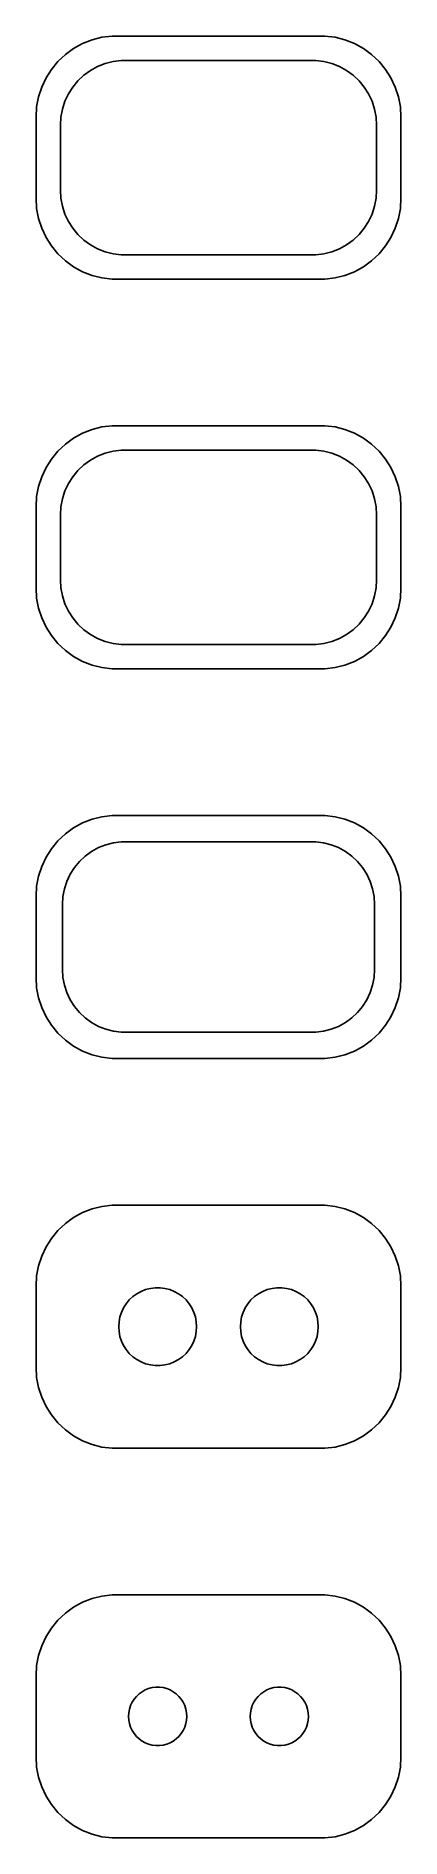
# Model space of a CAD drawing. Header units: metres. Extents: x -11 to 11, y 89 to 199.
import ezdxf

# ---------------------------------------------------------------- set-up
doc = ezdxf.new("R2010")
doc.units = ezdxf.units.M

msp = doc.modelspace()

# ---------------------------------------------------------------- linework, layer by layer
for p, q in [((-8.92912, 198.722), (-9.43712, 198.353)), ((-8.37889, 199.024), (-8.92912, 198.722)), ((-7.79507, 199.255), (-8.37889, 199.024)), ((-7.1869, 199.411), (-7.79507, 199.255)), ((-6.56395, 199.49), (-7.1869, 199.411)), ((6.56395, 199.49), (-6.56395, 199.49)), ((7.1869, 199.411), (6.56395, 199.49)), ((7.79507, 199.255), (7.1869, 199.411)), ((8.37889, 199.024), (7.79507, 199.255)), ((8.92912, 198.722), (8.37889, 199.024)), ((9.43712, 198.353), (8.92912, 198.722)), ((-9.89484, 197.923), (-10.2951, 197.439)), ((-9.43712, 198.353), (-9.89484, 197.923)), ((-7.8933, 197.377), (-7.45311, 197.619)), ((-7.45311, 197.619), (-6.98605, 197.804)), ((-6.98605, 197.804), (-6.49951, 197.929)), ((-6.49951, 197.929), (-6.00116, 197.992)), ((-6.00116, 197.992), (6.00116, 197.992)), ((6.00116, 197.992), (6.49951, 197.929)), ((6.49951, 197.929), (6.98605, 197.804)), ((6.98605, 197.804), (7.45311, 197.619)), ((7.45311, 197.619), (7.8933, 197.377)), ((9.89484, 197.923), (9.43712, 198.353)), ((10.2951, 197.439), (9.89484, 197.923)), ((-10.6315, 196.909), (-10.8989, 196.341)), ((-10.2951, 197.439), (-10.6315, 196.909)), ((-8.98605, 196.351), (-8.66586, 196.738)), ((-8.66586, 196.738), (-8.29968, 197.082)), ((-8.29968, 197.082), (-7.8933, 197.377)), ((7.8933, 197.377), (8.29968, 197.082)), ((8.29968, 197.082), (8.66586, 196.738)), ((8.66586, 196.738), (8.98605, 196.351)), ((10.6315, 196.909), (10.2951, 197.439)), ((10.8989, 196.341), (10.6315, 196.909)), ((-11.0929, 195.743), (-11.2106, 195.127)), ((-10.8989, 196.341), (-11.0929, 195.743)), ((-9.62433, 194.995), (-9.4691, 195.472)), ((-9.4691, 195.472), (-9.25522, 195.927)), ((-9.25522, 195.927), (-8.98605, 196.351)), ((8.98605, 196.351), (9.25522, 195.927)), ((9.25522, 195.927), (9.4691, 195.472)), ((9.4691, 195.472), (9.62433, 194.995)), ((11.0929, 195.743), (10.8989, 196.341)), ((11.2106, 195.127), (11.0929, 195.743)), ((-11.2106, 195.127), (-11.25, 194.5)), ((-11.25, 194.5), (-11.25, 189.5)), ((-9.75, 194), (-9.71844, 194.501)), ((-9.71844, 194.501), (-9.62433, 194.995)), ((9.62433, 194.995), (9.71844, 194.501)), ((9.71844, 194.501), (9.75, 194)), ((11.25, 194.5), (11.2106, 195.127)), ((11.25, 189.5), (11.25, 194.5)), ((-9.75, 190), (-9.75, 194)), ((9.75, 194), (9.75, 190)), ((-9.71844, 189.499), (-9.75, 190)), ((9.75, 190), (9.71844, 189.499)), ((-11.25, 189.5), (-11.2106, 188.873)), ((-11.2106, 188.873), (-11.0929, 188.257)), ((-9.62433, 189.005), (-9.71844, 189.499)), ((-9.4691, 188.528), (-9.62433, 189.005)), ((9.62433, 189.005), (9.4691, 188.528)), ((9.71844, 189.499), (9.62433, 189.005)), ((11.0929, 188.257), (11.2106, 188.873)), ((11.2106, 188.873), (11.25, 189.5)), ((-11.0929, 188.257), (-10.8989, 187.659)), ((-10.8989, 187.659), (-10.6315, 187.091)), ((-9.25522, 188.073), (-9.4691, 188.528)), ((-8.98605, 187.649), (-9.25522, 188.073)), ((-8.66586, 187.262), (-8.98605, 187.649)), ((8.98605, 187.649), (8.66586, 187.262)), ((9.25522, 188.073), (8.98605, 187.649)), ((9.4691, 188.528), (9.25522, 188.073)), ((10.6315, 187.091), (10.8989, 187.659)), ((10.8989, 187.659), (11.0929, 188.257)), ((-10.6315, 187.091), (-10.2951, 186.561)), ((-10.2951, 186.561), (-9.89484, 186.077)), ((-8.29968, 186.918), (-8.66586, 187.262)), ((-7.8933, 186.623), (-8.29968, 186.918)), ((-7.45311, 186.381), (-7.8933, 186.623)), ((7.8933, 186.623), (7.45311, 186.381)), ((8.29968, 186.918), (7.8933, 186.623)), ((8.66586, 187.262), (8.29968, 186.918)), ((9.89484, 186.077), (10.2951, 186.561)), ((10.2951, 186.561), (10.6315, 187.091)), ((-9.89484, 186.077), (-9.43712, 185.647)), ((-9.43712, 185.647), (-8.92912, 185.278)), ((-6.98605, 186.196), (-7.45311, 186.381)), ((-6.49951, 186.071), (-6.98605, 186.196)), ((-6.00116, 186.008), (-6.49951, 186.071)), ((6.00116, 186.008), (-6.00116, 186.008)), ((6.49951, 186.071), (6.00116, 186.008)), ((6.98605, 186.196), (6.49951, 186.071)), ((7.45311, 186.381), (6.98605, 186.196)), ((8.92912, 185.278), (9.43712, 185.647)), ((9.43712, 185.647), (9.89484, 186.077)), ((-8.92912, 185.278), (-8.37889, 184.976)), ((-8.37889, 184.976), (-7.79507, 184.745)), ((-7.79507, 184.745), (-7.1869, 184.589)), ((-7.1869, 184.589), (-6.56395, 184.51)), ((-6.56395, 184.51), (6.56395, 184.51)), ((6.56395, 184.51), (7.1869, 184.589)), ((7.1869, 184.589), (7.79507, 184.745)), ((7.79507, 184.745), (8.37889, 184.976)), ((8.37889, 184.976), (8.92912, 185.278)), ((-7.1869, 175.411), (-7.79507, 175.255)), ((-6.56395, 175.49), (-7.1869, 175.411)), ((6.56395, 175.49), (-6.56395, 175.49)), ((7.1869, 175.411), (6.56395, 175.49)), ((7.79507, 175.255), (7.1869, 175.411)), ((-9.43712, 174.353), (-9.89484, 173.923)), ((-8.92912, 174.722), (-9.43712, 174.353)), ((-8.37889, 175.024), (-8.92912, 174.722)), ((-7.79507, 175.255), (-8.37889, 175.024)), ((8.37889, 175.024), (7.79507, 175.255)), ((8.92912, 174.722), (8.37889, 175.024)), ((9.43712, 174.353), (8.92912, 174.722)), ((9.89484, 173.923), (9.43712, 174.353)), ((-10.2951, 173.439), (-10.6315, 172.909)), ((-9.89484, 173.923), (-10.2951, 173.439)), ((-8.29968, 173.082), (-7.8933, 173.377)), ((-7.8933, 173.377), (-7.45311, 173.619)), ((-7.45311, 173.619), (-6.98605, 173.804)), ((-6.98605, 173.804), (-6.49951, 173.929)), ((-6.49951, 173.929), (-6.00116, 173.992)), ((-6.00116, 173.992), (6.00116, 173.992)), ((6.00116, 173.992), (6.49951, 173.929)), ((6.49951, 173.929), (6.98605, 173.804)), ((6.98605, 173.804), (7.45311, 173.619)), ((7.45311, 173.619), (7.8933, 173.377)), ((7.8933, 173.377), (8.29968, 173.082)), ((10.2951, 173.439), (9.89484, 173.923)), ((10.6315, 172.909), (10.2951, 173.439)), ((-10.8989, 172.341), (-11.0929, 171.743)), ((-10.6315, 172.909), (-10.8989, 172.341)), ((-9.25522, 171.927), (-8.98605, 172.351)), ((-8.98605, 172.351), (-8.66586, 172.738)), ((-8.66586, 172.738), (-8.29968, 173.082)), ((8.29968, 173.082), (8.66586, 172.738)), ((8.66586, 172.738), (8.98605, 172.351)), ((8.98605, 172.351), (9.25522, 171.927)), ((10.8989, 172.341), (10.6315, 172.909)), ((11.0929, 171.743), (10.8989, 172.341)), ((-11.2106, 171.127), (-11.25, 170.5)), ((-11.0929, 171.743), (-11.2106, 171.127)), ((-9.71844, 170.501), (-9.62433, 170.995)), ((-9.62433, 170.995), (-9.4691, 171.472)), ((-9.4691, 171.472), (-9.25522, 171.927)), ((9.25522, 171.927), (9.4691, 171.472)), ((9.4691, 171.472), (9.62433, 170.995)), ((9.62433, 170.995), (9.71844, 170.501)), ((11.2106, 171.127), (11.0929, 171.743)), ((11.25, 170.5), (11.2106, 171.127)), ((-11.25, 170.5), (-11.25, 165.5)), ((-9.75, 170), (-9.71844, 170.501)), ((-9.75, 166), (-9.75, 170)), ((9.71844, 170.501), (9.75, 170)), ((9.75, 170), (9.75, 166)), ((11.25, 165.5), (11.25, 170.5)), ((-11.25, 165.5), (-11.2106, 164.873)), ((-9.71844, 165.499), (-9.75, 166)), ((-9.62433, 165.005), (-9.71844, 165.499)), ((9.71844, 165.499), (9.62433, 165.005)), ((9.75, 166), (9.71844, 165.499)), ((11.2106, 164.873), (11.25, 165.5)), ((-11.2106, 164.873), (-11.0929, 164.257)), ((-11.0929, 164.257), (-10.8989, 163.659)), ((-9.4691, 164.528), (-9.62433, 165.005)), ((-9.25522, 164.073), (-9.4691, 164.528)), ((9.4691, 164.528), (9.25522, 164.073)), ((9.62433, 165.005), (9.4691, 164.528)), ((10.8989, 163.659), (11.0929, 164.257)), ((11.0929, 164.257), (11.2106, 164.873)), ((-10.8989, 163.659), (-10.6315, 163.091)), ((-8.98605, 163.649), (-9.25522, 164.073)), ((-8.66586, 163.262), (-8.98605, 163.649)), ((-8.29968, 162.918), (-8.66586, 163.262)), ((8.66586, 163.262), (8.29968, 162.918)), ((8.98605, 163.649), (8.66586, 163.262)), ((9.25522, 164.073), (8.98605, 163.649)), ((10.6315, 163.091), (10.8989, 163.659)), ((-10.6315, 163.091), (-10.2951, 162.561)), ((-10.2951, 162.561), (-9.89484, 162.077)), ((-9.89484, 162.077), (-9.43712, 161.647)), ((-7.8933, 162.623), (-8.29968, 162.918)), ((-7.45311, 162.381), (-7.8933, 162.623)), ((-6.98605, 162.196), (-7.45311, 162.381)), ((-6.49951, 162.071), (-6.98605, 162.196)), ((-6.00116, 162.008), (-6.49951, 162.071)), ((6.49951, 162.071), (6.00116, 162.008)), ((6.98605, 162.196), (6.49951, 162.071)), ((7.45311, 162.381), (6.98605, 162.196)), ((7.8933, 162.623), (7.45311, 162.381)), ((8.29968, 162.918), (7.8933, 162.623)), ((9.43712, 161.647), (9.89484, 162.077)), ((9.89484, 162.077), (10.2951, 162.561)), ((10.2951, 162.561), (10.6315, 163.091)), ((-9.43712, 161.647), (-8.92912, 161.278)), ((-8.92912, 161.278), (-8.37889, 160.976)), ((-8.37889, 160.976), (-7.79507, 160.745)), ((6.00116, 162.008), (-6.00116, 162.008)), ((7.79507, 160.745), (8.37889, 160.976)), ((8.37889, 160.976), (8.92912, 161.278)), ((8.92912, 161.278), (9.43712, 161.647)), ((-7.79507, 160.745), (-7.1869, 160.589)), ((-7.1869, 160.589), (-6.56395, 160.51)), ((-6.56395, 160.51), (6.56395, 160.51)), ((6.56395, 160.51), (7.1869, 160.589)), ((7.1869, 160.589), (7.79507, 160.745)), ((-8.37889, 151.024), (-8.92912, 150.722)), ((-7.79507, 151.255), (-8.37889, 151.024)), ((-7.1869, 151.411), (-7.79507, 151.255)), ((-6.56395, 151.49), (-7.1869, 151.411)), ((6.56395, 151.49), (-6.56395, 151.49)), ((7.1869, 151.411), (6.56395, 151.49)), ((7.79507, 151.255), (7.1869, 151.411)), ((8.37889, 151.024), (7.79507, 151.255)), ((8.92912, 150.722), (8.37889, 151.024)), ((-9.89484, 149.923), (-10.2951, 149.439)), ((-9.43712, 150.353), (-9.89484, 149.923)), ((-8.92912, 150.722), (-9.43712, 150.353)), ((-6.47565, 149.804), (-5.99316, 149.865)), ((-5.99316, 149.865), (5.99316, 149.865)), ((5.99316, 149.865), (6.47565, 149.804)), ((9.43712, 150.353), (8.92912, 150.722)), ((9.89484, 149.923), (9.43712, 150.353)), ((10.2951, 149.439), (9.89484, 149.923)), ((-10.6315, 148.909), (-10.8989, 148.341)), ((-10.2951, 149.439), (-10.6315, 148.909)), ((-8.57301, 148.651), (-8.21851, 148.984)), ((-8.21851, 148.984), (-7.82506, 149.27)), ((-7.82506, 149.27), (-7.39888, 149.504)), ((-7.39888, 149.504), (-6.9467, 149.683)), ((-6.9467, 149.683), (-6.47565, 149.804)), ((6.47565, 149.804), (6.9467, 149.683)), ((6.9467, 149.683), (7.39888, 149.504)), ((7.39888, 149.504), (7.82506, 149.27)), ((7.82506, 149.27), (8.21851, 148.984)), ((8.21851, 148.984), (8.57301, 148.651)), ((10.6315, 148.909), (10.2951, 149.439)), ((10.8989, 148.341), (10.6315, 148.909)), ((-11.0929, 147.743), (-11.2106, 147.127)), ((-10.8989, 148.341), (-11.0929, 147.743)), ((-9.35068, 147.426), (-9.1436, 147.866)), ((-9.1436, 147.866), (-8.88301, 148.276)), ((-8.88301, 148.276), (-8.57301, 148.651)), ((8.57301, 148.651), (8.88301, 148.276)), ((8.88301, 148.276), (9.1436, 147.866)), ((9.1436, 147.866), (9.35068, 147.426)), ((11.0929, 147.743), (10.8989, 148.341)), ((11.2106, 147.127), (11.0929, 147.743)), ((-11.2106, 147.127), (-11.25, 146.5)), ((-11.25, 146.5), (-11.25, 141.5)), ((-9.59209, 146.485), (-9.50096, 146.963)), ((-9.50096, 146.963), (-9.35068, 147.426)), ((9.35068, 147.426), (9.50096, 146.963)), ((9.50096, 146.963), (9.59209, 146.485)), ((11.25, 146.5), (11.2106, 147.127)), ((11.25, 141.5), (11.25, 146.5)), ((-9.62262, 146), (-9.59209, 146.485)), ((-9.62262, 142), (-9.62262, 146)), ((9.59209, 146.485), (9.62262, 146)), ((9.62262, 146), (9.62262, 142)), ((-11.25, 141.5), (-11.2106, 140.873)), ((-9.59209, 141.515), (-9.62262, 142)), ((-9.50096, 141.037), (-9.59209, 141.515)), ((-9.35068, 140.574), (-9.50096, 141.037)), ((9.50096, 141.037), (9.35068, 140.574)), ((9.59209, 141.515), (9.50096, 141.037)), ((9.62262, 142), (9.59209, 141.515)), ((11.2106, 140.873), (11.25, 141.5)), ((-11.2106, 140.873), (-11.0929, 140.257)), ((-11.0929, 140.257), (-10.8989, 139.659)), ((-9.1436, 140.134), (-9.35068, 140.574)), ((-8.88301, 139.724), (-9.1436, 140.134)), ((9.1436, 140.134), (8.88301, 139.724)), ((9.35068, 140.574), (9.1436, 140.134)), ((10.8989, 139.659), (11.0929, 140.257)), ((11.0929, 140.257), (11.2106, 140.873)), ((-10.8989, 139.659), (-10.6315, 139.091)), ((-10.6315, 139.091), (-10.2951, 138.561)), ((-8.57301, 139.349), (-8.88301, 139.724)), ((-8.21851, 139.016), (-8.57301, 139.349)), ((-7.82506, 138.73), (-8.21851, 139.016)), ((-7.39888, 138.496), (-7.82506, 138.73)), ((7.82506, 138.73), (7.39888, 138.496)), ((8.21851, 139.016), (7.82506, 138.73)), ((8.57301, 139.349), (8.21851, 139.016)), ((8.88301, 139.724), (8.57301, 139.349)), ((10.2951, 138.561), (10.6315, 139.091)), ((10.6315, 139.091), (10.8989, 139.659)), ((-10.2951, 138.561), (-9.89484, 138.077)), ((-9.89484, 138.077), (-9.43712, 137.647)), ((-9.43712, 137.647), (-8.92912, 137.278)), ((-6.9467, 138.317), (-7.39888, 138.496)), ((-6.47565, 138.196), (-6.9467, 138.317)), ((-5.99316, 138.135), (-6.47565, 138.196)), ((5.99316, 138.135), (-5.99316, 138.135)), ((6.47565, 138.196), (5.99316, 138.135)), ((6.9467, 138.317), (6.47565, 138.196)), ((7.39888, 138.496), (6.9467, 138.317)), ((8.92912, 137.278), (9.43712, 137.647)), ((9.43712, 137.647), (9.89484, 138.077)), ((9.89484, 138.077), (10.2951, 138.561)), ((-8.92912, 137.278), (-8.37889, 136.976)), ((-8.37889, 136.976), (-7.79507, 136.745)), ((-7.79507, 136.745), (-7.1869, 136.589)), ((-7.1869, 136.589), (-6.56395, 136.51)), ((-6.56395, 136.51), (6.56395, 136.51)), ((6.56395, 136.51), (7.1869, 136.589)), ((7.1869, 136.589), (7.79507, 136.745)), ((7.79507, 136.745), (8.37889, 136.976)), ((8.37889, 136.976), (8.92912, 137.278)), ((-8.92912, 126.722), (-9.43712, 126.353)), ((-8.37889, 127.024), (-8.92912, 126.722)), ((-7.79507, 127.255), (-8.37889, 127.024)), ((-7.1869, 127.411), (-7.79507, 127.255)), ((-6.56395, 127.49), (-7.1869, 127.411)), ((6.56395, 127.49), (-6.56395, 127.49)), ((7.1869, 127.411), (6.56395, 127.49)), ((7.79507, 127.255), (7.1869, 127.411)), ((8.37889, 127.024), (7.79507, 127.255)), ((8.92912, 126.722), (8.37889, 127.024)), ((9.43712, 126.353), (8.92912, 126.722)), ((-10.2951, 125.439), (-10.6315, 124.909)), ((-9.89484, 125.923), (-10.2951, 125.439)), ((-9.43712, 126.353), (-9.89484, 125.923)), ((9.89484, 125.923), (9.43712, 126.353)), ((10.2951, 125.439), (9.89484, 125.923)), ((10.6315, 124.909), (10.2951, 125.439)), ((-10.8989, 124.341), (-11.0929, 123.743)), ((-10.6315, 124.909), (-10.8989, 124.341)), ((10.8989, 124.341), (10.6315, 124.909)), ((11.0929, 123.743), (10.8989, 124.341)), ((-11.0929, 123.743), (-11.2106, 123.127)), ((11.2106, 123.127), (11.0929, 123.743)), ((-11.2106, 123.127), (-11.25, 122.5)), ((-11.25, 122.5), (-11.25, 117.5)), ((-5.03598, 122.026), (-4.77187, 122.172)), ((-4.77187, 122.172), (-4.49164, 122.283)), ((-4.49164, 122.283), (-4.19971, 122.357)), ((-4.19971, 122.357), (-3.9007, 122.395)), ((-3.9007, 122.395), (-3.59929, 122.395)), ((-3.59929, 122.395), (-3.30028, 122.357)), ((-3.30028, 122.357), (-3.00835, 122.283)), ((-3.00835, 122.283), (-2.72812, 122.172)), ((-2.72812, 122.172), (-2.464, 122.026)), ((2.464, 122.026), (2.72812, 122.172)), ((2.72812, 122.172), (3.00835, 122.283)), ((3.00835, 122.283), (3.30028, 122.357)), ((3.30028, 122.357), (3.59929, 122.395)), ((3.59929, 122.395), (3.9007, 122.395)), ((3.9007, 122.395), (4.19971, 122.357)), ((4.19971, 122.357), (4.49164, 122.283)), ((4.49164, 122.283), (4.77187, 122.172)), ((4.77187, 122.172), (5.03598, 122.026)), ((11.25, 122.5), (11.2106, 123.127)), ((11.25, 117.5), (11.25, 122.5)), ((-5.98146, 120.883), (-5.85313, 121.156)), ((-5.85313, 121.156), (-5.69164, 121.411)), ((-5.69164, 121.411), (-5.49951, 121.643)), ((-5.49951, 121.643), (-5.27982, 121.849)), ((-5.27982, 121.849), (-5.03598, 122.026)), ((-2.464, 122.026), (-2.22017, 121.849)), ((-2.22017, 121.849), (-2.00047, 121.643)), ((-2.00047, 121.643), (-1.80835, 121.411)), ((-1.80835, 121.411), (-1.64685, 121.156)), ((-1.64685, 121.156), (-1.51852, 120.883)), ((1.51852, 120.883), (1.64685, 121.156)), ((1.64685, 121.156), (1.80835, 121.411)), ((1.80835, 121.411), (2.00047, 121.643)), ((2.00047, 121.643), (2.22017, 121.849)), ((2.22017, 121.849), (2.464, 122.026)), ((5.03598, 122.026), (5.27982, 121.849)), ((5.27982, 121.849), (5.49951, 121.643)), ((5.49951, 121.643), (5.69164, 121.411)), ((5.69164, 121.411), (5.85313, 121.156)), ((5.85313, 121.156), (5.98146, 120.883)), ((-6.14999, 120), (-6.13107, 120.301)), ((-6.13107, 119.699), (-6.14999, 120)), ((-6.13107, 120.301), (-6.07458, 120.597)), ((-6.07458, 120.597), (-5.98146, 120.883)), ((-1.51852, 120.883), (-1.4254, 120.597)), ((-1.4254, 120.597), (-1.36891, 120.301)), ((-1.36891, 120.301), (-1.34999, 120)), ((-1.34999, 120), (-1.36891, 119.699)), ((1.34999, 120), (1.36891, 120.301)), ((1.36891, 119.699), (1.34999, 120)), ((1.36891, 120.301), (1.4254, 120.597)), ((1.4254, 120.597), (1.51852, 120.883)), ((5.98146, 120.883), (6.07458, 120.597)), ((6.07458, 120.597), (6.13107, 120.301)), ((6.13107, 120.301), (6.14999, 120)), ((6.14999, 120), (6.13107, 119.699)), ((-6.07458, 119.403), (-6.13107, 119.699)), ((-5.98146, 119.117), (-6.07458, 119.403)), ((-5.85313, 118.844), (-5.98146, 119.117)), ((-5.69164, 118.589), (-5.85313, 118.844)), ((-1.64685, 118.844), (-1.80835, 118.589)), ((-1.51852, 119.117), (-1.64685, 118.844)), ((-1.4254, 119.403), (-1.51852, 119.117)), ((-1.36891, 119.699), (-1.4254, 119.403)), ((1.4254, 119.403), (1.36891, 119.699)), ((1.51852, 119.117), (1.4254, 119.403)), ((1.64685, 118.844), (1.51852, 119.117)), ((1.80835, 118.589), (1.64685, 118.844)), ((5.85313, 118.844), (5.69164, 118.589)), ((5.98146, 119.117), (5.85313, 118.844)), ((6.07458, 119.403), (5.98146, 119.117)), ((6.13107, 119.699), (6.07458, 119.403)), ((-5.49951, 118.357), (-5.69164, 118.589)), ((-5.27982, 118.151), (-5.49951, 118.357)), ((-5.03598, 117.974), (-5.27982, 118.151)), ((-4.77187, 117.828), (-5.03598, 117.974)), ((-4.49164, 117.717), (-4.77187, 117.828)), ((-4.19971, 117.643), (-4.49164, 117.717)), ((-3.9007, 117.605), (-4.19971, 117.643)), ((-3.30028, 117.643), (-3.59929, 117.605)), ((-3.00835, 117.717), (-3.30028, 117.643)), ((-2.72812, 117.828), (-3.00835, 117.717)), ((-2.464, 117.974), (-2.72812, 117.828)), ((-2.22017, 118.151), (-2.464, 117.974)), ((-2.00047, 118.357), (-2.22017, 118.151)), ((-1.80835, 118.589), (-2.00047, 118.357)), ((2.00047, 118.357), (1.80835, 118.589)), ((2.22017, 118.151), (2.00047, 118.357)), ((2.464, 117.974), (2.22017, 118.151)), ((2.72812, 117.828), (2.464, 117.974)), ((3.00835, 117.717), (2.72812, 117.828)), ((3.30028, 117.643), (3.00835, 117.717)), ((3.59929, 117.605), (3.30028, 117.643)), ((4.19971, 117.643), (3.9007, 117.605)), ((4.49164, 117.717), (4.19971, 117.643)), ((4.77187, 117.828), (4.49164, 117.717)), ((5.03598, 117.974), (4.77187, 117.828)), ((5.27982, 118.151), (5.03598, 117.974)), ((5.49951, 118.357), (5.27982, 118.151)), ((5.69164, 118.589), (5.49951, 118.357)), ((-11.25, 117.5), (-11.2106, 116.873)), ((-11.2106, 116.873), (-11.0929, 116.257)), ((-3.59929, 117.605), (-3.9007, 117.605)), ((3.9007, 117.605), (3.59929, 117.605)), ((11.0929, 116.257), (11.2106, 116.873)), ((11.2106, 116.873), (11.25, 117.5)), ((-11.0929, 116.257), (-10.8989, 115.659)), ((-10.8989, 115.659), (-10.6315, 115.091)), ((10.6315, 115.091), (10.8989, 115.659)), ((10.8989, 115.659), (11.0929, 116.257)), ((-10.6315, 115.091), (-10.2951, 114.561)), ((-10.2951, 114.561), (-9.89484, 114.077)), ((9.89484, 114.077), (10.2951, 114.561)), ((10.2951, 114.561), (10.6315, 115.091)), ((-9.89484, 114.077), (-9.43712, 113.647)), ((-9.43712, 113.647), (-8.92912, 113.278)), ((-8.92912, 113.278), (-8.37889, 112.976)), ((8.37889, 112.976), (8.92912, 113.278)), ((8.92912, 113.278), (9.43712, 113.647)), ((9.43712, 113.647), (9.89484, 114.077)), ((-8.37889, 112.976), (-7.79507, 112.745)), ((-7.79507, 112.745), (-7.1869, 112.589)), ((-7.1869, 112.589), (-6.56395, 112.51)), ((-6.56395, 112.51), (6.56395, 112.51)), ((6.56395, 112.51), (7.1869, 112.589)), ((7.1869, 112.589), (7.79507, 112.745)), ((7.79507, 112.745), (8.37889, 112.976)), ((-7.79507, 103.255), (-8.37889, 103.024)), ((-7.1869, 103.411), (-7.79507, 103.255)), ((-6.56395, 103.49), (-7.1869, 103.411)), ((6.56395, 103.49), (-6.56395, 103.49)), ((7.1869, 103.411), (6.56395, 103.49)), ((7.79507, 103.255), (7.1869, 103.411)), ((8.37889, 103.024), (7.79507, 103.255)), ((-9.43712, 102.353), (-9.89484, 101.923)), ((-8.92912, 102.722), (-9.43712, 102.353)), ((-8.37889, 103.024), (-8.92912, 102.722)), ((8.92912, 102.722), (8.37889, 103.024)), ((9.43712, 102.353), (8.92912, 102.722)), ((9.89484, 101.923), (9.43712, 102.353)), ((-10.2951, 101.439), (-10.6315, 100.909)), ((-9.89484, 101.923), (-10.2951, 101.439)), ((10.2951, 101.439), (9.89484, 101.923)), ((10.6315, 100.909), (10.2951, 101.439)), ((-10.8989, 100.341), (-11.0929, 99.7434)), ((-10.6315, 100.909), (-10.8989, 100.341)), ((10.8989, 100.341), (10.6315, 100.909)), ((11.0929, 99.7434), (10.8989, 100.341)), ((-11.2106, 99.1267), (-11.25, 98.5)), ((-11.0929, 99.7434), (-11.2106, 99.1267)), ((11.2106, 99.1267), (11.0929, 99.7434)), ((11.25, 98.5), (11.2106, 99.1267)), ((-11.25, 98.5), (-11.25, 93.5)), ((-4.51639, 97.6287), (-4.30623, 97.7119)), ((-4.30623, 97.7119), (-4.08728, 97.7681)), ((-4.08728, 97.7681), (-3.86302, 97.7964)), ((-3.86302, 97.7964), (-3.63696, 97.7964)), ((-3.63696, 97.7964), (-3.4127, 97.7681)), ((-3.4127, 97.7681), (-3.19376, 97.7119)), ((-3.19376, 97.7119), (-2.9836, 97.6287)), ((2.9836, 97.6287), (3.19376, 97.7119)), ((3.19376, 97.7119), (3.4127, 97.7681)), ((3.4127, 97.7681), (3.63696, 97.7964)), ((3.63696, 97.7964), (3.86302, 97.7964)), ((3.86302, 97.7964), (4.08728, 97.7681)), ((4.08728, 97.7681), (4.30623, 97.7119)), ((4.30623, 97.7119), (4.51639, 97.6287)), ((11.25, 93.5), (11.25, 98.5)), ((-5.49344, 96.4476), (-5.42358, 96.6626)), ((-5.42358, 96.6626), (-5.32735, 96.8671)), ((-5.32735, 96.8671), (-5.20622, 97.058)), ((-5.20622, 97.058), (-5.06213, 97.2322)), ((-5.06213, 97.2322), (-4.89735, 97.3869)), ((-4.89735, 97.3869), (-4.71448, 97.5198)), ((-4.71448, 97.5198), (-4.51639, 97.6287)), ((-2.9836, 97.6287), (-2.78551, 97.5198)), ((-2.78551, 97.5198), (-2.60263, 97.3869)), ((-2.60263, 97.3869), (-2.43785, 97.2322)), ((-2.43785, 97.2322), (-2.29376, 97.058)), ((-2.29376, 97.058), (-2.17264, 96.8671)), ((-2.17264, 96.8671), (-2.0764, 96.6626)), ((-2.0764, 96.6626), (-2.00655, 96.4476)), ((2.00655, 96.4476), (2.0764, 96.6626)), ((2.0764, 96.6626), (2.17264, 96.8671)), ((2.17264, 96.8671), (2.29376, 97.058)), ((2.29376, 97.058), (2.43785, 97.2322)), ((2.43785, 97.2322), (2.60263, 97.3869)), ((2.60263, 97.3869), (2.78551, 97.5198)), ((2.78551, 97.5198), (2.9836, 97.6287)), ((4.51639, 97.6287), (4.71448, 97.5198)), ((4.71448, 97.5198), (4.89735, 97.3869)), ((4.89735, 97.3869), (5.06213, 97.2322)), ((5.06213, 97.2322), (5.20622, 97.058)), ((5.20622, 97.058), (5.32735, 96.8671)), ((5.32735, 96.8671), (5.42358, 96.6626)), ((5.42358, 96.6626), (5.49344, 96.4476)), ((-5.54999, 96), (-5.5358, 96.2256)), ((-5.5358, 95.7744), (-5.54999, 96)), ((-5.5358, 96.2256), (-5.49344, 96.4476)), ((-5.49344, 95.5524), (-5.5358, 95.7744)), ((-5.42358, 95.3374), (-5.49344, 95.5524)), ((-2.00655, 95.5524), (-2.0764, 95.3374)), ((-2.00655, 96.4476), (-1.96419, 96.2256)), ((-1.96419, 95.7744), (-2.00655, 95.5524)), ((-1.96419, 96.2256), (-1.95, 96)), ((-1.95, 96), (-1.96419, 95.7744)), ((1.95, 96), (1.96419, 96.2256)), ((1.96419, 95.7744), (1.95, 96)), ((1.96419, 96.2256), (2.00655, 96.4476)), ((2.00655, 95.5524), (1.96419, 95.7744)), ((2.0764, 95.3374), (2.00655, 95.5524)), ((5.49344, 95.5524), (5.42358, 95.3374)), ((5.49344, 96.4476), (5.5358, 96.2256)), ((5.5358, 95.7744), (5.49344, 95.5524)), ((5.5358, 96.2256), (5.54999, 96)), ((5.54999, 96), (5.5358, 95.7744)), ((-5.32735, 95.1329), (-5.42358, 95.3374)), ((-5.20622, 94.942), (-5.32735, 95.1329)), ((-5.06213, 94.7678), (-5.20622, 94.942)), ((-4.89735, 94.6131), (-5.06213, 94.7678)), ((-4.71448, 94.4802), (-4.89735, 94.6131)), ((-4.51639, 94.3713), (-4.71448, 94.4802)), ((-4.30623, 94.2881), (-4.51639, 94.3713)), ((-2.9836, 94.3713), (-3.19376, 94.2881)), ((-2.78551, 94.4802), (-2.9836, 94.3713)), ((-2.60263, 94.6131), (-2.78551, 94.4802)), ((-2.43785, 94.7678), (-2.60263, 94.6131)), ((-2.29376, 94.942), (-2.43785, 94.7678)), ((-2.17264, 95.1329), (-2.29376, 94.942)), ((-2.0764, 95.3374), (-2.17264, 95.1329)), ((2.17264, 95.1329), (2.0764, 95.3374)), ((2.29376, 94.942), (2.17264, 95.1329)), ((2.43785, 94.7678), (2.29376, 94.942)), ((2.60263, 94.6131), (2.43785, 94.7678)), ((2.78551, 94.4802), (2.60263, 94.6131)), ((2.9836, 94.3713), (2.78551, 94.4802)), ((3.19376, 94.2881), (2.9836, 94.3713)), ((4.51639, 94.3713), (4.30623, 94.2881)), ((4.71448, 94.4802), (4.51639, 94.3713)), ((4.89735, 94.6131), (4.71448, 94.4802)), ((5.06213, 94.7678), (4.89735, 94.6131)), ((5.20622, 94.942), (5.06213, 94.7678)), ((5.32735, 95.1329), (5.20622, 94.942)), ((5.42358, 95.3374), (5.32735, 95.1329)), ((-11.25, 93.5), (-11.2106, 92.8733)), ((-4.08728, 94.2319), (-4.30623, 94.2881)), ((-3.86302, 94.2036), (-4.08728, 94.2319)), ((-3.63696, 94.2036), (-3.86302, 94.2036)), ((-3.4127, 94.2319), (-3.63696, 94.2036)), ((-3.19376, 94.2881), (-3.4127, 94.2319)), ((3.4127, 94.2319), (3.19376, 94.2881)), ((3.63696, 94.2036), (3.4127, 94.2319)), ((3.86302, 94.2036), (3.63696, 94.2036)), ((4.08728, 94.2319), (3.86302, 94.2036)), ((4.30623, 94.2881), (4.08728, 94.2319)), ((11.2106, 92.8733), (11.25, 93.5)), ((-11.2106, 92.8733), (-11.0929, 92.2566)), ((-11.0929, 92.2566), (-10.8989, 91.6594)), ((10.8989, 91.6594), (11.0929, 92.2566)), ((11.0929, 92.2566), (11.2106, 92.8733)), ((-10.8989, 91.6594), (-10.6315, 91.0912)), ((-10.6315, 91.0912), (-10.2951, 90.5611)), ((10.2951, 90.5611), (10.6315, 91.0912)), ((10.6315, 91.0912), (10.8989, 91.6594)), ((-10.2951, 90.5611), (-9.89484, 90.0773)), ((-9.89484, 90.0773), (-9.43712, 89.6474)), ((9.43712, 89.6474), (9.89484, 90.0773)), ((9.89484, 90.0773), (10.2951, 90.5611)), ((-9.43712, 89.6474), (-8.92912, 89.2784)), ((-8.92912, 89.2784), (-8.37889, 88.9759)), ((-8.37889, 88.9759), (-7.79507, 88.7447)), ((7.79507, 88.7447), (8.37889, 88.9759)), ((8.37889, 88.9759), (8.92912, 89.2784)), ((8.92912, 89.2784), (9.43712, 89.6474)), ((-7.79507, 88.7447), (-7.1869, 88.5886)), ((-7.1869, 88.5886), (-6.56395, 88.5099)), ((-6.56395, 88.5099), (6.56395, 88.5099)), ((6.56395, 88.5099), (7.1869, 88.5886)), ((7.1869, 88.5886), (7.79507, 88.7447))]:
    msp.add_line(p, q)

doc.saveas('drawing.dxf')
